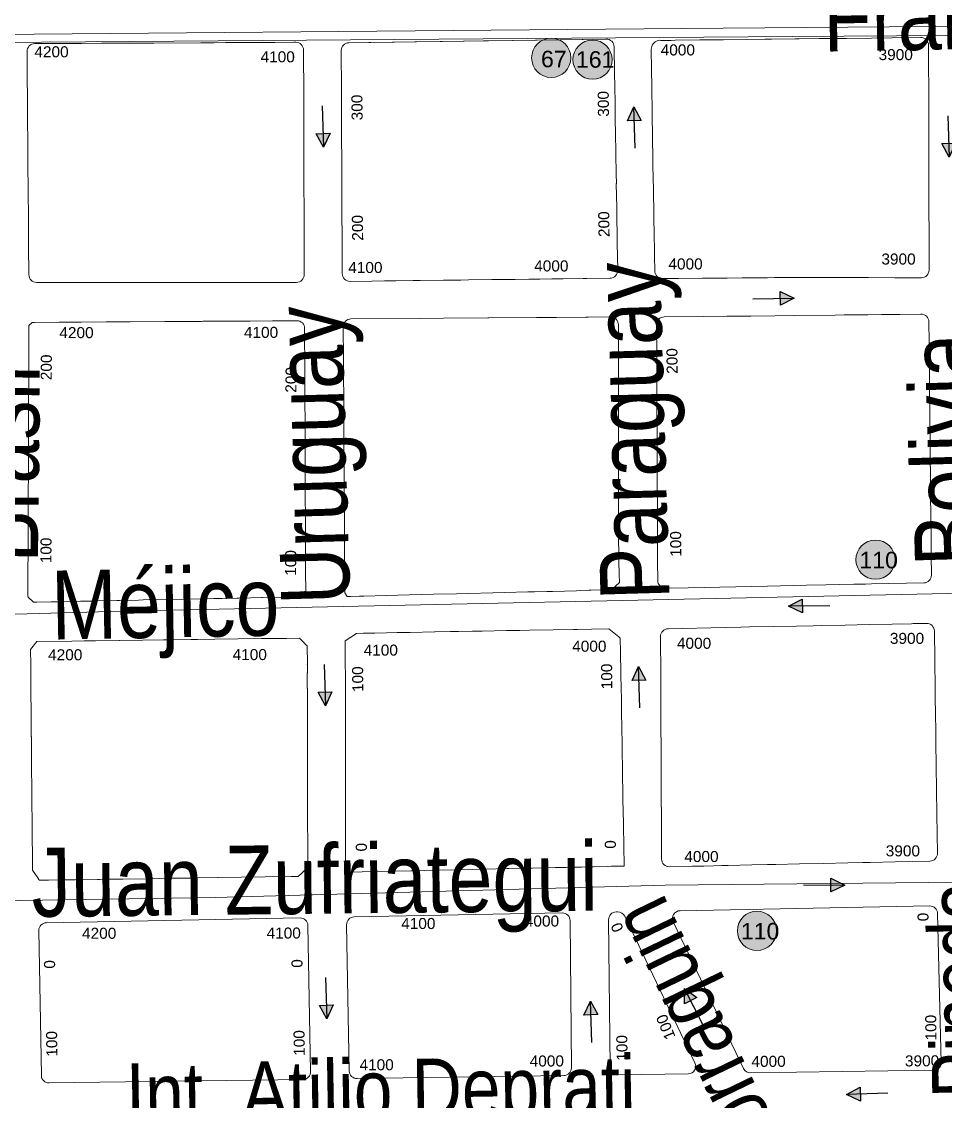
# Model space of a CAD drawing. Header units: millimetres. Extents: x 11558 to 23675, y 49449 to 61482.
# Drawn here: x 16290.3 to 16625.3, y 53271.8 to 53663.4 of the extents above; entities that cross this region are included whole.
import ezdxf

# ---------------------------------------------------------------- set-up
doc = ezdxf.new("R2010")
doc.units = ezdxf.units.MM
for name, color, linetype in [('0. plano base - nombres calles', 22, 'Continuous'), ('0. Plano Base - PLANO', 254, 'Continuous'), ('0. Plano base - sentido calles', 253, 'Continuous'), ('7. puesta en valor CC la lucila', 212, 'Continuous'), ('numeración', 7, 'Continuous')]:
    doc.layers.add(name, color=color, linetype=linetype)
for name, color, linetype, true_color in [('Linea 110 - 1 ida', 7, 'Continuous', 0x940000), ('Linea 110 - 1 Vuelta', 7, 'Continuous', 0x0000a8), ('Linea 110 - 2 Vuelta', 7, 'Continuous', 0x3838ff), ('linea 161 vuelta', 7, 'Continuous', 0x9d070c), ('Linea 67 REGRESO', 7, 'Continuous', 0xe03800)]:
    doc.layers.add(name, color=color, linetype=linetype, true_color=true_color)
doc.layers.get('7. puesta en valor CC la lucila').off()
doc.styles.get("Standard").update_dxf_attribs({"font": 'arial.ttf'})

# ---------------------------------------------------------------- blocks, each defined once
blk = doc.blocks.new('MANZANAS')
at = {"layer": '0. Plano Base - PLANO', "color": 0, "linetype": 'Continuous', "lineweight": 5}
for points in [[(5637169.15, 6176424.16), (5637179.88, 6176403.63), (5637183.98, 6176395.8), (5637184.68, 6176394.45), (5637188.28, 6176387.57), (5637189.98, 6176384.31), (5637191.28, 6176381.82), (5637191.96, 6176380.51), (5637195.79, 6176373.19), (5637197.31, 6176370.29), (5637197.52, 6176369.88), (5637199.94, 6176365.26), (5637201.78, 6176361.73), (5637203.96, 6176357.57), (5637205.3, 6176355.01), (5637206.91, 6176351.91, -0.415502), (5637205.72, 6176348.13), (5637197.34, 6176343.8), (5637197.16, 6176343.71), (5637188.72, 6176339.35), (5637187.88, 6176338.92), (5637187.77, 6176338.86), (5637180.81, 6176335.27), (5637180.41, 6176335.06), (5637180.12, 6176334.91), (5637173.88, 6176331.69), (5637173.66, 6176331.58), (5637173.35, 6176331.42), (5637166.21, 6176327.72), (5637165.95, 6176327.58), (5637165.6, 6176327.39), (5637161.76, 6176325.36), (5637158.69, 6176323.74), (5637158.45, 6176323.61), (5637156.17, 6176322.4), (5637150.92, 6176319.62), (5637148.06, 6176318.1), (5637143.3, 6176315.58), (5637135.35, 6176311.36), (5637127.71, 6176307.31), (5637126.35, 6176306.59), (5637122.57, 6176304.59, -0.411774), (5637118.8, 6176305.73), (5637118.02, 6176307.16), (5637116.96, 6176309.12), (5637115.92, 6176311.04), (5637111.81, 6176318.65), (5637110.27, 6176321.49), (5637107.67, 6176326.29), (5637107.56, 6176326.51), (5637106.32, 6176328.79), (5637103.94, 6176333.19), (5637103.81, 6176333.44), (5637103.65, 6176333.73), (5637099.66, 6176341.1), (5637095.61, 6176348.59), (5637095.54, 6176348.73), (5637091.89, 6176355.47), (5637091.44, 6176356.32), (5637091.26, 6176356.64), (5637087.27, 6176364.03), (5637087.18, 6176364.18), (5637080.64, 6176376.29), (5637080.56, 6176376.42), (5637080.53, 6176376.47), (5637080.26, 6176377.47), (5637080.23, 6176378.01), (5637080.29, 6176378.54), (5637080.65, 6176379.54), (5637081.29, 6176380.39), (5637081.73, 6176380.74), (5637082.14, 6176380.95), (5637085.45, 6176382.67), (5637086.82, 6176383.42), (5637094.62, 6176387.59), (5637094.94, 6176387.76), (5637102.17, 6176391.61), (5637102.23, 6176391.65), (5637109.69, 6176395.63), (5637115.5, 6176398.73), (5637117.55, 6176399.82), (5637125.03, 6176403.82), (5637126.4, 6176404.54), (5637132.82, 6176407.97), (5637133.85, 6176408.52), (5637141.59, 6176412.65), (5637149.54, 6176416.9), (5637156.22, 6176420.46), (5637165.35, 6176425.34, -0.416776)], [(5637018.65, 6176252.6), (5637015.18, 6176259.21), (5637011.82, 6176265.6), (5637009.18, 6176270.62), (5637007.78, 6176273.29), (5637007.69, 6176273.47), (5637003.78, 6176280.91), (5637003.62, 6176281.2), (5636999.7, 6176288.68), (5636995.59, 6176296.49), (5636994.55, 6176298.48), (5636993.3, 6176300.85), (5636993.25, 6176300.94), (5636991.8, 6176303.7), (5636991.77, 6176303.75), (5636991.73, 6176303.83), (5636991.25, 6176304.76), (5636990.01, 6176307.11), (5636989.7, 6176307.7), (5636987.97, 6176311), (5636987.79, 6176311.32), (5636987.64, 6176311.62), (5636981, 6176324.27, -0.412138), (5636982.16, 6176328.04), (5636988.54, 6176331.45), (5636988.83, 6176331.61), (5636989.19, 6176331.8), (5636996.08, 6176335.5), (5636996.14, 6176335.53), (5636996.46, 6176335.7), (5636996.51, 6176335.72), (5636996.71, 6176335.83), (5637003.22, 6176339.34), (5637003.33, 6176339.4), (5637003.53, 6176339.51), (5637003.83, 6176339.67), (5637011.31, 6176343.7), (5637011.67, 6176343.89), (5637011.96, 6176344.05), (5637018.85, 6176347.75), (5637018.98, 6176347.82), (5637025.22, 6176351.18), (5637025.44, 6176351.3), (5637026.42, 6176351.82), (5637026.83, 6176352.04), (5637034.42, 6176356.13), (5637034.64, 6176356.24), (5637041.76, 6176360.07), (5637042.31, 6176360.37), (5637049.53, 6176364.25), (5637049.75, 6176364.37), (5637049.95, 6176364.47), (5637050.23, 6176364.62), (5637056.71, 6176368.11), (5637056.81, 6176368.16), (5637057.01, 6176368.27), (5637064.4, 6176372.25, -0.413506), (5637068.19, 6176371.11), (5637069, 6176369.62), (5637069.71, 6176368.31), (5637070.26, 6176367.3), (5637070.39, 6176367.06), (5637070.72, 6176366.44), (5637071.29, 6176365.39), (5637071.37, 6176365.24), (5637071.55, 6176364.9), (5637072.25, 6176363.61), (5637072.43, 6176363.28), (5637072.71, 6176362.77), (5637075.13, 6176358.29), (5637077.87, 6176353.21), (5637079.39, 6176350.41), (5637080.47, 6176348.41), (5637083.54, 6176342.72), (5637086.07, 6176338.04), (5637087.81, 6176334.83), (5637088.95, 6176332.71), (5637089.05, 6176332.53), (5637090.15, 6176330.5), (5637091.81, 6176327.42), (5637091.87, 6176327.3), (5637095.94, 6176319.78), (5637096.39, 6176318.95), (5637097.5, 6176316.89), (5637098.41, 6176315.22), (5637099.96, 6176312.34), (5637101.15, 6176310.14), (5637102.1, 6176308.39), (5637106.77, 6176299.75, -0.415476), (5637105.63, 6176295.95), (5637098.13, 6176291.94), (5637097.03, 6176291.34), (5637090.65, 6176287.93), (5637087.01, 6176285.98), (5637083.2, 6176283.94), (5637082.77, 6176283.72), (5637079.65, 6176282.04), (5637075.25, 6176279.69), (5637071.65, 6176277.77), (5637067.75, 6176275.68), (5637060.36, 6176271.72), (5637057.89, 6176270.4), (5637055.31, 6176269.02), (5637052.66, 6176267.6), (5637052.34, 6176267.43), (5637044.92, 6176263.46), (5637044.55, 6176263.26), (5637042.59, 6176262.21), (5637037.06, 6176259.25), (5637033.52, 6176257.36), (5637029.41, 6176255.16), (5637022.45, 6176251.44, -0.416411)], [(5637257.54, 6176250.33), (5637240.84, 6176241.22), (5637238.93, 6176240.18), (5637235.27, 6176238.18), (5637226.37, 6176233.32), (5637220.21, 6176229.97), (5637207.72, 6176223.15), (5637182.49, 6176209.39), (5637175.29, 6176205.46, -0.418928), (5637171.47, 6176206.61), (5637168.27, 6176212.7), (5637159.73, 6176228.98), (5637153.96, 6176239.98), (5637151.89, 6176243.91), (5637149.67, 6176248.14), (5637147.93, 6176251.46), (5637145.86, 6176255.4), (5637143.86, 6176259.22), (5637139.88, 6176266.81), (5637138.52, 6176269.38), (5637137.07, 6176272.15), (5637135.94, 6176274.31), (5637133.5, 6176278.95), (5637128.36, 6176288.74, -0.41221), (5637129.52, 6176292.51), (5637142.04, 6176299.2), (5637149.5, 6176303.18), (5637149.89, 6176303.38), (5637152.15, 6176304.6), (5637157.2, 6176307.28), (5637164.92, 6176311.4), (5637171.05, 6176314.67), (5637184.2, 6176321.69), (5637187.1, 6176323.24), (5637191.25, 6176325.45), (5637193.04, 6176326.41), (5637194.69, 6176327.29), (5637199.02, 6176329.6), (5637201.82, 6176331.09), (5637204.88, 6176332.72), (5637211.66, 6176336.34), (5637211.71, 6176336.37, -0.414553), (5637215.5, 6176335.22), (5637215.56, 6176335.11), (5637216.52, 6176333.31), (5637217.9, 6176330.72), (5637219.06, 6176328.54), (5637223, 6176321.12), (5637223.24, 6176320.68), (5637224.49, 6176318.32), (5637227.2, 6176313.24), (5637231.19, 6176305.75), (5637235.31, 6176298), (5637235.4, 6176297.84), (5637238.48, 6176292.03), (5637238.57, 6176291.87), (5637241.81, 6176285.77), (5637245.08, 6176279.64), (5637248.58, 6176273.06), (5637251.89, 6176266.83), (5637255.34, 6176260.36), (5637258.67, 6176254.1, -0.411174)], [(5636917.99, 6176199.86), (5636913.07, 6176209.15), (5636911.49, 6176212.12), (5636911.32, 6176212.45), (5636909.46, 6176215.96), (5636907.99, 6176218.74), (5636907.82, 6176219.05), (5636907.36, 6176219.93), (5636904.78, 6176224.79), (5636903.37, 6176227.45), (5636899.41, 6176234.93), (5636899.12, 6176235.48), (5636895.62, 6176242.09), (5636895.39, 6176242.52), (5636891.86, 6176249.18), (5636891.26, 6176250.33), (5636887.71, 6176257.02), (5636887.21, 6176257.96), (5636885.24, 6176261.68), (5636883.66, 6176264.66), (5636883.35, 6176265.24), (5636883.26, 6176265.42), (5636880.07, 6176271.44, -0.415), (5636881.24, 6176275.23), (5636888.01, 6176278.79), (5636888.42, 6176279.01), (5636895.08, 6176282.51), (5636896.24, 6176283.12), (5636902.67, 6176286.5), (5636903.66, 6176287.03), (5636903.96, 6176287.18), (5636907.83, 6176289.22), (5636909.32, 6176290), (5636911.42, 6176291.11), (5636916.68, 6176293.87), (5636918.99, 6176295.09), (5636919.46, 6176295.34), (5636934.51, 6176303.25), (5636935.99, 6176304.03), (5636938.81, 6176305.51), (5636942.43, 6176307.42), (5636947.07, 6176309.86), (5636950.07, 6176311.44), (5636950.33, 6176311.57), (5636956.45, 6176314.79), (5636957.64, 6176315.42), (5636958.33, 6176315.79), (5636964.35, 6176318.95), (5636965.04, 6176319.31, -0.414903), (5636968.82, 6176318.13), (5636971.66, 6176312.71), (5636973.73, 6176308.75), (5636973.76, 6176308.7), (5636975.58, 6176305.21), (5636977.86, 6176300.85), (5636979.64, 6176297.45), (5636979.81, 6176297.12), (5636980.15, 6176296.48), (5636980.27, 6176296.24), (5636981.58, 6176293.74), (5636981.78, 6176293.35), (5636983.36, 6176290.34), (5636983.51, 6176290.05), (5636983.57, 6176289.93), (5636985.57, 6176286.12), (5636987.61, 6176282.21), (5636988.14, 6176281.2), (5636989.8, 6176278.02), (5636991.68, 6176274.43), (5636995.6, 6176266.93), (5636999.7, 6176259.08), (5637001.73, 6176255.22), (5637003.27, 6176252.27), (5637003.33, 6176252.16), (5637006.58, 6176245.93, -0.414974), (5637005.39, 6176242.15), (5636997.28, 6176237.93), (5636997.1, 6176237.84), (5636996.98, 6176237.77), (5636994.73, 6176236.61), (5636990.31, 6176234.31), (5636990.15, 6176234.23), (5636987.77, 6176232.99), (5636986.17, 6176232.16), (5636982.5, 6176230.25), (5636981.32, 6176229.64), (5636974.84, 6176226.27), (5636967.06, 6176222.23), (5636966.1, 6176221.73), (5636965.84, 6176221.6), (5636963.04, 6176220.14), (5636959.63, 6176218.37), (5636955.6, 6176216.27), (5636951.91, 6176214.35), (5636949.62, 6176213.17), (5636948.33, 6176212.49), (5636944.24, 6176210.37), (5636943.48, 6176209.97), (5636936.9, 6176206.56), (5636936.66, 6176206.43), (5636934.12, 6176205.11), (5636933.06, 6176204.56), (5636929.14, 6176202.52), (5636928.79, 6176202.34), (5636924.66, 6176200.19), (5636921.75, 6176198.68, -0.411844)], [(5637029.04, 6176239.5), (5637050.91, 6176251.07), (5637058.71, 6176255.21), (5637072.93, 6176262.73), (5637073.23, 6176262.89), (5637088.55, 6176271), (5637089.65, 6176271.59), (5637092.15, 6176272.91), (5637094.96, 6176274.4), (5637104.21, 6176279.3), (5637105.07, 6176279.75), (5637112.27, 6176283.56, -0.416254), (5637116.07, 6176282.38), (5637123.47, 6176268.15), (5637127.44, 6176260.53), (5637131.76, 6176252.22), (5637131.94, 6176251.89), (5637135.72, 6176244.62), (5637143.83, 6176229.05), (5637147.78, 6176221.46), (5637151.79, 6176213.74), (5637151.92, 6176213.51), (5637152.99, 6176211.49), (5637153.42, 6176210.69), (5637154.81, 6176208.07), (5637155.67, 6176206.47), (5637155.7, 6176206.4), (5637158.06, 6176202.12), (5637159.45, 6176199.59), (5637158.2, 6176196.07), (5637156.2, 6176194.94), (5637155.64, 6176194.61), (5637151.64, 6176192.34), (5637151.04, 6176192), (5637148.33, 6176190.46), (5637147.01, 6176189.71), (5637139.39, 6176185.5), (5637137.69, 6176184.56), (5637133.72, 6176182.38), (5637131.58, 6176181.19), (5637124.25, 6176177.15), (5637109, 6176168.73), (5637101.68, 6176164.69), (5637097.93, 6176162.62), (5637093.97, 6176160.44), (5637086.58, 6176156.36), (5637079.53, 6176152.46), (5637078.9, 6176152.12), (5637078.41, 6176151.85), (5637078.18, 6176151.72), (5637075.31, 6176150.14), (5637074.27, 6176149.56), (5637072.84, 6176150.31), (5637072.29, 6176151.37), (5637071.3, 6176153.24), (5637071.22, 6176153.39), (5637071.12, 6176153.59), (5637070.94, 6176153.93), (5637070.86, 6176154.07), (5637070.7, 6176154.39), (5637068.1, 6176159.32), (5637067.36, 6176160.73), (5637065.3, 6176164.65), (5637064.03, 6176167.05), (5637062.46, 6176170.03), (5637059.79, 6176175.11), (5637055.74, 6176182.8), (5637051.46, 6176190.92), (5637047.46, 6176198.53), (5637043.6, 6176205.84), (5637039.37, 6176213.88), (5637036.72, 6176218.92), (5637035.46, 6176221.3), (5637035.18, 6176221.85), (5637034.88, 6176222.41), (5637033.46, 6176225.11), (5637033.42, 6176225.19), (5637027.87, 6176235.72, -0.413557)], [(5637268.96, 6176236.62), (5637273.97, 6176227.31), (5637275.69, 6176224.11), (5637277.21, 6176221.28), (5637279.78, 6176216.49), (5637283.83, 6176208.97), (5637285.54, 6176205.78), (5637288.04, 6176201.14), (5637288.12, 6176201), (5637292.14, 6176193.52), (5637296.23, 6176185.91), (5637300.5, 6176177.97), (5637307.14, 6176165.59, -0.411765), (5637306.02, 6176161.81), (5637294.96, 6176155.76), (5637287.04, 6176151.42), (5637284.51, 6176150.04), (5637279.93, 6176147.53), (5637272.14, 6176143.27), (5637264.56, 6176139.12), (5637256.95, 6176134.96), (5637254.36, 6176133.53), (5637249.32, 6176130.78), (5637241.81, 6176126.66), (5637239.81, 6176125.57), (5637237.12, 6176124.1), (5637234.06, 6176122.42), (5637230.49, 6176120.47), (5637223.14, 6176116.45, -0.419127), (5637219.32, 6176117.6), (5637212.7, 6176130.18), (5637212.49, 6176130.59), (5637208.7, 6176137.79), (5637204.24, 6176146.28), (5637202.08, 6176150.39), (5637200.39, 6176153.6), (5637197.17, 6176159.73), (5637196.52, 6176160.95), (5637193.9, 6176165.94), (5637192.41, 6176168.78), (5637189.77, 6176173.81), (5637188.39, 6176176.42), (5637181.74, 6176189.07, -0.409654), (5637182.87, 6176192.83), (5637201.04, 6176202.75), (5637206.01, 6176205.46), (5637208.85, 6176207.02), (5637216.38, 6176211.12), (5637223.72, 6176215.13), (5637229.07, 6176218.05), (5637231.61, 6176219.44), (5637239.21, 6176223.59), (5637246.94, 6176227.81), (5637254.22, 6176231.78), (5637260.39, 6176235.15), (5637260.88, 6176235.42), (5637265.15, 6176237.75, -0.416083)], [(5637015.72, 6176228.7), (5637023.05, 6176214.72), (5637024.04, 6176212.82), (5637025.1, 6176210.81), (5637027.16, 6176206.89), (5637028.37, 6176204.58), (5637031.13, 6176199.31), (5637031.24, 6176199.1), (5637033.3, 6176195.17), (5637034.89, 6176192.14), (5637035.18, 6176191.6), (5637035.2, 6176191.55), (5637039.23, 6176183.88), (5637042.85, 6176176.98), (5637043.41, 6176175.91), (5637044.06, 6176174.66), (5637047.45, 6176168.19), (5637050.72, 6176161.98), (5637051.69, 6176160.11), (5637055.51, 6176152.84), (5637057.23, 6176149.56), (5637059.43, 6176145.36), (5637059.95, 6176144.36), (5637059.81, 6176144.06), (5637058.49, 6176141.25), (5637055.01, 6176139.35), (5637054.07, 6176138.83), (5637047.14, 6176135.05), (5637046.92, 6176134.93), (5637043.31, 6176132.96), (5637039.61, 6176130.94), (5637039.11, 6176130.66), (5637034.24, 6176128), (5637031.62, 6176126.57), (5637024.02, 6176122.42), (5637016.56, 6176118.35), (5637009.2, 6176114.33), (5637007.66, 6176113.48), (5637001.58, 6176110.16), (5637001.29, 6176110), (5637000.78, 6176109.72), (5636994.12, 6176106.09), (5636993.77, 6176105.9), (5636993.43, 6176105.71), (5636989.23, 6176103.41), (5636986.21, 6176101.77), (5636982.48, 6176099.73), (5636979.88, 6176098.31), (5636975.26, 6176095.79), (5636974.69, 6176095.47), (5636974.28, 6176095.25), (5636971.68, 6176096.05), (5636971.5, 6176096.1), (5636970.38, 6176098.26), (5636968.24, 6176102.42), (5636966.64, 6176105.52), (5636964.72, 6176109.25), (5636963.1, 6176112.41), (5636962.56, 6176113.46), (5636959.17, 6176120.05), (5636958.58, 6176121.2), (5636956.52, 6176125.19), (5636954.69, 6176128.74), (5636950.7, 6176136.5), (5636947.9, 6176141.95), (5636946.45, 6176144.77), (5636944.54, 6176148.47), (5636942.51, 6176152.42), (5636940.92, 6176155.51), (5636940.13, 6176157.05), (5636938.69, 6176159.84), (5636938.59, 6176160.03), (5636938.28, 6176160.64), (5636936.16, 6176164.77), (5636934.71, 6176167.59), (5636934.42, 6176168.14), (5636930.58, 6176175.62), (5636930.27, 6176176.21), (5636928.24, 6176180.15), (5636927.94, 6176180.74), (5636926.84, 6176182.88), (5636926.51, 6176183.51), (5636927.07, 6176185.1), (5636927.74, 6176185.46), (5636935.73, 6176189.67), (5636936.12, 6176189.88), (5636942.61, 6176193.3), (5636942.76, 6176193.38), (5636950.78, 6176197.61), (5636952.9, 6176198.73), (5636955.3, 6176200), (5636958.33, 6176201.6), (5636958.5, 6176201.68), (5636969.52, 6176207.5), (5636969.96, 6176207.73), (5636973.22, 6176209.45), (5636973.82, 6176209.77), (5636974.28, 6176210.01), (5636981, 6176213.56), (5636981.29, 6176213.71), (5636981.78, 6176213.97), (5636988.74, 6176217.64), (5636989.07, 6176217.81), (5636995.87, 6176221.4), (5636996.95, 6176221.97), (5637004.13, 6176225.76), (5637011.93, 6176229.87, -0.414918)], [(5637217.02, 6176093.04), (5637264.12, 6176057.63, -0.547394), (5637263.76, 6176052.92), (5637241.3, 6176040.85, -0.41569), (5637237.51, 6176042), (5637212.4, 6176089.24, -0.411373), (5637213.54, 6176093.01), (5637214, 6176093.27, -0.293764)], [(5637055.87, 6175944.28), (5637030.83, 6175990.47, -0.413823), (5637031.96, 6175994.26), (5637112.81, 6176038.23, -0.414377), (5637116.61, 6176037.11), (5637141.89, 6175990.57, -0.415419), (5637140.76, 6175986.77), (5637059.66, 6175943.15, -0.413237)]]:
    blk.add_lwpolyline(points, format="xyb", close=True, dxfattribs=at)
for points in [[(5637125.13, 6176063.42), (5637121.14, 6176061.23), (5637118.99, 6176062.06), (5637115.79, 6176068.21), (5637113.78, 6176072.07), (5637113.7, 6176072.21), (5637112.15, 6176075.2), (5637111.73, 6176076), (5637108.12, 6176082.94), (5637107.88, 6176083.41), (5637104.08, 6176090.69), (5637103.87, 6176091.1), (5637100.13, 6176098.29), (5637099.83, 6176098.86), (5637096.63, 6176105), (5637096.33, 6176105.58), (5637096.14, 6176105.95), (5637095.88, 6176106.45), (5637093.71, 6176110.62), (5637093.66, 6176110.71), (5637093.57, 6176110.89), (5637092.19, 6176113.54), (5637091.76, 6176114.37), (5637091.73, 6176114.42), (5637087.99, 6176121.61), (5637087.87, 6176121.84), (5637087.77, 6176122.03), (5637083.91, 6176129.44), (5637082.22, 6176132.69), (5637081.03, 6176134.98), (5637083.44, 6176139.26), (5637085.62, 6176140.45), (5637085.88, 6176140.59), (5637089.22, 6176142.4), (5637092.92, 6176144.41), (5637096.33, 6176146.26), (5637096.41, 6176146.31), (5637100.33, 6176148.43), (5637100.48, 6176148.52), (5637108.26, 6176152.74), (5637108.48, 6176152.85), (5637113.31, 6176155.48), (5637114.75, 6176156.26), (5637115.72, 6176156.78), (5637115.9, 6176156.88), (5637120.35, 6176159.3), (5637123.5, 6176161), (5637131.19, 6176165.18), (5637135.5, 6176167.52), (5637138.54, 6176169.17), (5637146.1, 6176173.27), (5637152.61, 6176176.8), (5637153.77, 6176177.43), (5637158.27, 6176179.87), (5637163.83, 6176182.9), (5637168.37, 6176181.96), (5637169.09, 6176181.81), (5637171.49, 6176177.37), (5637171.59, 6176177.2), (5637171.73, 6176176.93), (5637175.01, 6176170.87), (5637175.4, 6176170.16), (5637175.52, 6176169.93), (5637175.71, 6176169.58), (5637177.42, 6176166.42), (5637179.85, 6176161.92), (5637179.92, 6176161.79), (5637180.02, 6176161.62), (5637182.58, 6176156.88), (5637183.95, 6176154.35), (5637187.97, 6176146.93), (5637188.09, 6176146.7), (5637192.11, 6176139.28), (5637192.24, 6176139.03), (5637192.36, 6176138.81), (5637196.13, 6176131.84), (5637196.24, 6176131.65), (5637199.67, 6176125.3), (5637200.38, 6176123.99), (5637201.68, 6176121.59), (5637202.01, 6176120.98), (5637204.42, 6176116.52), (5637204.56, 6176116.27), (5637206.02, 6176113.57), (5637206.19, 6176113.26), (5637207.13, 6176111.53), (5637207.7, 6176110.47), (5637208.43, 6176109.11), (5637206.88, 6176108.26), (5637206.25, 6176107.91), (5637205.67, 6176107.6), (5637205.59, 6176107.55), (5637205.29, 6176107.39), (5637204.94, 6176107.2), (5637204.84, 6176107.14), (5637204.42, 6176106.91), (5637203.15, 6176106.21), (5637198.71, 6176103.78), (5637198.14, 6176103.47), (5637197.53, 6176103.13), (5637197.25, 6176102.98), (5637194.88, 6176101.67), (5637194.38, 6176101.4), (5637192.7, 6176100.48), (5637192.13, 6176100.17), (5637190.41, 6176099.23), (5637189.88, 6176098.93), (5637186.59, 6176097.13), (5637179.21, 6176093.09), (5637178.97, 6176092.95), (5637171.75, 6176088.99), (5637171.35, 6176088.77), (5637164.17, 6176084.83), (5637156.17, 6176080.44), (5637148.62, 6176076.31), (5637141.45, 6176072.37), (5637140.68, 6176071.95), (5637133.99, 6176068.28), (5637133.63, 6176068.09), (5637131.21, 6176066.76)], [(5637023.17, 6176007.06), (5637022.58, 6176006.75), (5637022.27, 6176006.92), (5637021.72, 6176007.22), (5637018.69, 6176008.88), (5637017.76, 6176010.63), (5637016.32, 6176013.35), (5637013.01, 6176019.58), (5637012.37, 6176020.8), (5637009.32, 6176026.54), (5637008.37, 6176028.33), (5637004.13, 6176036.33), (5637002.01, 6176040.33), (5637000.17, 6176043.79), (5636999.71, 6176044.66), (5636998.78, 6176046.41), (5636996.05, 6176051.57), (5636995.97, 6176051.7), (5636994.44, 6176054.6), (5636993.36, 6176056.62), (5636993.24, 6176056.85), (5636992.08, 6176059.05), (5636991.97, 6176059.24), (5636991.55, 6176060.03), (5636988.7, 6176065.41), (5636988.43, 6176065.92), (5636988.15, 6176066.45), (5636987.63, 6176067.44), (5636983.8, 6176074.66), (5636981.18, 6176079.6), (5636981.91, 6176083.2), (5636993.1, 6176089.19), (5636997.05, 6176091.31), (5637000.66, 6176093.24), (5637008.33, 6176097.35), (5637008.38, 6176097.38), (5637015.7, 6176101.3), (5637022.4, 6176104.88), (5637022.69, 6176105.04), (5637023.71, 6176105.59), (5637031.21, 6176109.6), (5637031.34, 6176109.67), (5637033.23, 6176110.68), (5637038.82, 6176113.68), (5637046.27, 6176117.67), (5637053.67, 6176121.63), (5637058.45, 6176124.19), (5637058.6, 6176124.27), (5637059.17, 6176124.57), (5637061.2, 6176125.66), (5637061.69, 6176125.92), (5637065.8, 6176128.13), (5637068.5, 6176127.3), (5637068.71, 6176127.23), (5637069.64, 6176126.95), (5637072.72, 6176121.11), (5637072.77, 6176120.99), (5637072.81, 6176120.93), (5637072.84, 6176120.87), (5637074.17, 6176118.31), (5637074.21, 6176118.21), (5637074.62, 6176117.43), (5637075.64, 6176115.45), (5637075.73, 6176115.29), (5637075.81, 6176115.13), (5637075.86, 6176115.04), (5637075.91, 6176114.93), (5637076.72, 6176113.39), (5637076.81, 6176113.22), (5637079.76, 6176107.56), (5637079.83, 6176107.43), (5637079.92, 6176107.26), (5637080.06, 6176107), (5637080.57, 6176106.01), (5637081.86, 6176103.55), (5637082.03, 6176103.21), (5637083.76, 6176099.91), (5637084.03, 6176099.39), (5637084.52, 6176098.46), (5637087.39, 6176092.97), (5637087.81, 6176092.15), (5637088.02, 6176091.76), (5637088.24, 6176091.34), (5637088.62, 6176090.61), (5637091.82, 6176084.47), (5637092.08, 6176083.98), (5637093.29, 6176081.66), (5637095.79, 6176076.87), (5637096.1, 6176076.29), (5637097.44, 6176073.72), (5637097.66, 6176073.3), (5637099.82, 6176069.18), (5637100.19, 6176068.46), (5637101.74, 6176065.5), (5637103.8, 6176061.55), (5637104.24, 6176060.71), (5637106.57, 6176056.24), (5637106.65, 6176056.09), (5637106.74, 6176055.92), (5637106.63, 6176055.56), (5637105.88, 6176053.11), (5637105.31, 6176051.27), (5637105.18, 6176051.19), (5637105.06, 6176051.11), (5637104.66, 6176050.92), (5637104.49, 6176050.83), (5637102.98, 6176050.02), (5637094.73, 6176045.58), (5637087.05, 6176041.44), (5637079.73, 6176037.5), (5637079.56, 6176037.41), (5637072.78, 6176033.76), (5637072.42, 6176033.57), (5637071.65, 6176033.16), (5637070.91, 6176032.76), (5637068.48, 6176031.45), (5637064.34, 6176029.22), (5637061.02, 6176027.43), (5637056.92, 6176025.22), (5637056.81, 6176025.17), (5637056.69, 6176025.1), (5637049.23, 6176021.09), (5637042.65, 6176017.55), (5637041.79, 6176017.08), (5637041.18, 6176016.75), (5637034.01, 6176012.9), (5637029.86, 6176010.67), (5637025.56, 6176008.35)]]:
    blk.add_lwpolyline(points, close=True, dxfattribs=at)
for points in [[(5637342.19, 6176095.11, 0.417377), (5637343.32, 6176098.93), (5637317.22, 6176146.23, 0.412422), (5637313.43, 6176147.34), (5637233.89, 6176104.08, 0.545877), (5637233.54, 6176099.39), (5637280.73, 6176063.9, 0.292496), (5637283.74, 6176063.67), (5637342.19, 6176095.11)], [(5637200.13, 6176082.5, 0.41706), (5637196.32, 6176083.65), (5637130.03, 6176047.6, 0.41405), (5637128.91, 6176043.8), (5637154.23, 6175997.18, 0.41301), (5637158.02, 6175996.05), (5637224.04, 6176031.56, 0.412738), (5637225.19, 6176035.34), (5637200.13, 6176082.5)]]:
    blk.add_lwpolyline(points, format="xyb", dxfattribs=at)
blk = doc.blocks.new('67 vuelta')
at = {"layer": 'Linea 67 REGRESO', "lineweight": 211, "true_color": 0xededed}
h = blk.add_hatch(color=7, dxfattribs=at)
h.dxf.hatch_style = 1
edge = h.paths.add_edge_path()
edge.add_arc((0, 0), 7.11, 0, 360)
at = {"layer": 'Linea 67 REGRESO', "lineweight": 15}
blk.add_circle((0, 0), 7.11, dxfattribs=at)
at = {"layer": 'Linea 67 REGRESO', "lineweight": 15, "insert": (-3.72, 2.57), "char_height": 6, "attachment_point": 1}
blk.add_mtext_dynamic_manual_height_columns('67', width=16.4579, gutter_width=12.5, heights=[0], dxfattribs=at)
blk = doc.blocks.new('161vuelta')
at = {"layer": 'linea 161 vuelta', "lineweight": 211, "true_color": 0xededed}
h = blk.add_hatch(color=7, dxfattribs=at)
h.dxf.hatch_style = 1
edge = h.paths.add_edge_path()
edge.add_arc((0, 0), 7.11, 0, 360)
at = {"layer": 'linea 161 vuelta', "lineweight": 9}
blk.add_circle((0, 0), 7.11, dxfattribs=at)
at = {"layer": 'linea 161 vuelta', "lineweight": 9, "insert": (-6.03, 3.07), "char_height": 6, "attachment_point": 1}
blk.add_mtext_dynamic_manual_height_columns('161', width=16.4579, gutter_width=12.5, heights=[0], dxfattribs=at)
blk = doc.blocks.new('110 1 ida')
at = {"layer": 'Linea 110 - 1 Vuelta', "lineweight": 211, "true_color": 0xededed}
h = blk.add_hatch(color=7, dxfattribs=at)
h.dxf.hatch_style = 1
edge = h.paths.add_edge_path()
edge.add_arc((0, 0), 7.11, 0, 360)
at = {"layer": 'Linea 110 - 1 Vuelta', "lineweight": 9}
blk.add_circle((0, 0), 7.11, dxfattribs=at)
at = {"layer": 'Linea 110 - 1 Vuelta', "lineweight": 15, "insert": (-5.85, 2.85), "char_height": 6, "attachment_point": 1}
blk.add_mtext_dynamic_manual_height_columns('110', width=16.4579, gutter_width=12.5, heights=[0], dxfattribs=at)
blk = doc.blocks.new('110 1 vuelta')
at = {"layer": 'Linea 110 - 1 ida', "lineweight": 211, "true_color": 0xededed}
h = blk.add_hatch(color=7, dxfattribs=at)
h.dxf.hatch_style = 1
edge = h.paths.add_edge_path()
edge.add_arc((0, 0), 7.11, 0, 360)
at = {"layer": 'Linea 110 - 1 ida', "lineweight": 9}
blk.add_circle((0, 0), 7.11, dxfattribs=at)
at = {"layer": 'Linea 110 - 1 ida', "lineweight": 15, "insert": (-5.85, 2.85), "char_height": 6, "attachment_point": 1}
blk.add_mtext_dynamic_manual_height_columns('110', width=16.4579, gutter_width=12.5, heights=[0], dxfattribs=at)

msp = doc.modelspace()

# ---------------------------------------------------------------- hatches: boundary and pattern name
at = {"layer": '0. Plano base - sentido calles', "linetype": 'Continuous', "lineweight": 25, "ltscale": 2, "true_color": 0x1a1a1a}
h = msp.add_hatch(color=250, dxfattribs=at)
h.dxf.hatch_style = 1
h.paths.add_polyline_path([(16512.34, 53632.46), (16510.01, 53627.38), (16512.51, 53627.47)])
h.paths.add_polyline_path([(16512.34, 53632.46), (16512.51, 53627.47), (16515, 53627.55)])
h = msp.add_hatch(color=250, dxfattribs=at)
h.dxf.hatch_style = 1
h.paths.add_polyline_path([(16399.8, 53617.83), (16402.14, 53622.91), (16399.64, 53622.83)])
h.paths.add_polyline_path([(16399.8, 53617.83), (16399.64, 53622.83), (16397.14, 53622.75)])
h = msp.add_hatch(color=250, dxfattribs=at)
h.dxf.hatch_style = 1
h.paths.add_polyline_path([(16626.65, 53614.27), (16628.99, 53619.34), (16626.49, 53619.26)])
h.paths.add_polyline_path([(16626.65, 53614.27), (16626.49, 53619.26), (16623.99, 53619.18)])
h = msp.add_hatch(color=250, dxfattribs=at)
h.dxf.hatch_style = 1
h.paths.add_polyline_path([(16570.49, 53563.14), (16565.45, 53565.56), (16565.49, 53563.06)])
h.paths.add_polyline_path([(16570.49, 53563.14), (16565.49, 53563.06), (16565.53, 53560.56)])
h = msp.add_hatch(color=250, dxfattribs=at)
h.dxf.hatch_style = 1
h.paths.add_polyline_path([(16568.44, 53451.37), (16573.47, 53448.92), (16573.44, 53451.42)])
h.paths.add_polyline_path([(16568.44, 53451.37), (16573.44, 53451.42), (16573.42, 53453.92)])
h = msp.add_hatch(color=250, dxfattribs=at)
h.dxf.hatch_style = 1
h.paths.add_polyline_path([(16514.08, 53429.5), (16511.74, 53424.42), (16514.24, 53424.5)])
h.paths.add_polyline_path([(16514.08, 53429.5), (16514.24, 53424.5), (16516.74, 53424.59)])
h = msp.add_hatch(color=250, dxfattribs=at)
h.dxf.hatch_style = 1
h.paths.add_polyline_path([(16400.49, 53415.26), (16402.82, 53420.34), (16400.32, 53420.26)])
h.paths.add_polyline_path([(16400.49, 53415.26), (16400.32, 53420.26), (16397.83, 53420.18)])
h = msp.add_hatch(color=250, dxfattribs=at)
h.dxf.hatch_style = 1
h.paths.add_polyline_path([(16588.82, 53350.24), (16583.83, 53352.76), (16583.82, 53350.26)])
h.paths.add_polyline_path([(16588.82, 53350.24), (16583.82, 53350.26), (16583.81, 53347.76)])
h = msp.add_hatch(color=250, dxfattribs=at)
h.dxf.hatch_style = 1
h.paths.add_polyline_path([(16530.67, 53312.76), (16530.72, 53307.17), (16532.94, 53308.31)])
h.paths.add_polyline_path([(16530.67, 53312.76), (16532.94, 53308.31), (16535.17, 53309.45)])
h = msp.add_hatch(color=250, dxfattribs=at)
h.dxf.hatch_style = 1
h.paths.add_polyline_path([(16400.95, 53301.7), (16403.29, 53306.78), (16400.79, 53306.7)])
h.paths.add_polyline_path([(16400.95, 53301.7), (16400.79, 53306.7), (16398.29, 53306.62)])
h = msp.add_hatch(color=250, dxfattribs=at)
h.dxf.hatch_style = 1
h.paths.add_polyline_path([(16496.56, 53308.18), (16494.24, 53303.09), (16496.74, 53303.18)])
h.paths.add_polyline_path([(16496.56, 53308.18), (16496.74, 53303.18), (16499.24, 53303.27)])
h = msp.add_hatch(color=250, dxfattribs=at)
h.dxf.hatch_style = 1
h.paths.add_polyline_path([(16589.51, 53274.24), (16594.59, 53271.91), (16594.51, 53274.41)])
h.paths.add_polyline_path([(16589.51, 53274.24), (16594.51, 53274.41), (16594.42, 53276.91)])

# ---------------------------------------------------------------- linework, layer by layer
at = {"layer": '0. Plano base - sentido calles', "color": 250, "linetype": 'Continuous', "lineweight": 25, "ltscale": 2, "true_color": 0x1a1a1a}
for points in [[(16399.32, 53632.82), (16399.8, 53617.83), (16397.14, 53622.75), (16402.14, 53622.91), (16399.8, 53617.83)], [(16512.83, 53617.47), (16512.34, 53632.46), (16515, 53627.55), (16510.01, 53627.38), (16512.34, 53632.46)], [(16626.17, 53629.26), (16626.65, 53614.27), (16623.99, 53619.18), (16628.99, 53619.34), (16626.65, 53614.27)], [(16555.49, 53562.89), (16570.49, 53563.14), (16565.53, 53560.56), (16565.45, 53565.56), (16570.49, 53563.14)], [(16583.44, 53451.52), (16568.44, 53451.37), (16573.42, 53453.92), (16573.47, 53448.92), (16568.44, 53451.37)], [(16400, 53430.25), (16400.49, 53415.26), (16397.83, 53420.18), (16402.82, 53420.34), (16400.49, 53415.26)], [(16514.56, 53414.51), (16514.08, 53429.5), (16516.74, 53424.59), (16511.74, 53424.42), (16514.08, 53429.5)], [(16573.82, 53350.3), (16588.82, 53350.24), (16583.81, 53347.76), (16583.83, 53352.76), (16588.82, 53350.24)], [(16400.47, 53316.69), (16400.95, 53301.7), (16398.29, 53306.62), (16403.29, 53306.78), (16400.95, 53301.7)], [(16537.49, 53299.4), (16530.67, 53312.76), (16535.17, 53309.45), (16530.72, 53307.17), (16530.67, 53312.76)], [(16497.11, 53293.19), (16496.56, 53308.18), (16499.24, 53303.27), (16494.24, 53303.09), (16496.56, 53308.18)], [(16604.5, 53274.76), (16589.51, 53274.24), (16594.42, 53276.91), (16594.59, 53271.91), (16589.51, 53274.24)]]:
    msp.add_lwpolyline(points, dxfattribs=at)
at = {"layer": 'Linea 110 - 1 ida', "lineweight": 15}
msp.add_lwpolyline([(15615.11, 53328.21), (15755.79, 53331.15), (15930.72, 53336), (16195.93, 53343.25), (16360.55, 53345.69), (16523.65, 53350.19), (16726.63, 53352.29), (16933.54, 53355.94, -0.316196), (16952.87, 53344.63, -0.164326), (16951.78, 53311.63, 0.100208), (16953.05, 53283.31), (16962.58, 53240.26)], format="xyb", dxfattribs=at)
at = {"layer": 'Linea 110 - 1 Vuelta', "lineweight": 15}
msp.add_lwpolyline([(16994.6, 53170.95), (16972.72, 53277.24), (16965.21, 53307.86, -0.110618), (16964.09, 53337.36), (16971.17, 53392.39), (16970.87, 53457.14), (16961.6, 53460.15), (16779.15, 53456.47), (16637.46, 53456.21), (16322.54, 53449.46), (16141.1, 53444.38), (15865.44, 53438.31), (15678.43, 53434.46), (15459.52, 53429.23)], format="xyb", dxfattribs=at)
at = {"layer": 'linea 161 vuelta', "lineweight": 15}
msp.add_lwpolyline([(15038.75, 53623.07), (15295.8, 53641.74), (15371.42, 53647.24), (15484.3, 53652.1), (15810.19, 53654.64), (16225.53, 53658.24), (16529.77, 53660.88), (16966.01, 53664.43), (17201.71, 53664.96), (17517.3, 53670.55), (17564.2, 53650.49), (17583.4, 53679.44), (17604.26, 53693.26), (17634.79, 53698.47), (17684.26, 53693.86), (17730.22, 53677.26), (17931.84, 53682.37), (18114.38, 53687.45), (18298.11, 53692.27), (18521.07, 53699.63), (18726.15, 53705.18), (19024.76, 53715.48), (19386.98, 53724.26), (19578.21, 53730.44)], dxfattribs=at)
at = {"layer": 'Linea 67 REGRESO', "lineweight": 15}
msp.add_lwpolyline([(15766.63, 54247.66), (15771.31, 54110.87), (15775.95, 54019.29), (15773.96, 53882.24), (15775.22, 53651.05), (16201.26, 53655.21), (16569.81, 53657.95), (16985.61, 53660.59), (17209.87, 53661.8), (17209.94, 53657.87), (17090.5, 53486.53), (16985.42, 53372.69)], dxfattribs=at)

# ---------------------------------------------------------------- block references
at = {"layer": '0. Plano Base - PLANO', "color": 28, "lineweight": 5, "true_color": 0x0d0d0d, "rotation": 332.5463477508169}
msp.add_blockref('MANZANAS', (-7833237.48, -2828296.13), dxfattribs=at)
at = {"layer": '7. puesta en valor CC la lucila', "color": 250, "lineweight": 30, "rotation": 332.5463477508169}
msp.add_blockref('MANZANAS', (-7833237.48, -2828296.13), dxfattribs=at)
at = {"layer": 'Linea 110 - 2 Vuelta', "lineweight": 15}
for name, p in [('110 1 ida', (16599.98, 53468.25)), ('110 1 vuelta', (16556.98, 53333.65))]:
    msp.add_blockref(name, p, dxfattribs=at)
at = {"layer": 'linea 161 vuelta', "lineweight": 15}
msp.add_blockref('161vuelta', (16497.35, 53649.6), dxfattribs=at)
at = {"layer": 'Linea 67 REGRESO', "lineweight": 15}
msp.add_blockref('67 vuelta', (16482.37, 53650.26), dxfattribs=at)

# ---------------------------------------------------------------- texts
at = {"layer": '0. plano base - nombres calles', "color": 250, "lineweight": 15, "true_color": 0x1a1a1a, "attachment_point": 1}
for s, width, insert, char_height, rotation in [('{\\fArial Narrow|b0|i0|c0|p34;Francisco N. de Laprida}', 412.6627, (16580.72, 53677.48), 25, 1.0744), ('{\\fArial Narrow|b0|i0|c0|p34;Paraguay}', 329.255, (16500.29, 53453.24), 25, 91.6409), ('{\\fArial Narrow|b0|i0|c0|p34;Uruguay}', 329.255, (16384.46, 53451.64), 25, 91.6409), ('{\\fArial Narrow|b0|i0|c0|p34;Bolivia}', 329.255, (16614.35, 53465.63), 25, 91.6409), ('{\\fArial Narrow|b0|i0|c0|p34;Brasil}', 329.255, (16271.23, 53467.33), 25, 89.479), ('{\\fArial Narrow|b0|i0|c0|p34;Méjico}', 329.255, (16300.76, 53464.24), 25, 1.0744), ('{\\fArial Narrow|b0|i0|c0|p34;Juan Zufriategui}', 329.255, (16293.74, 53363.71), 25, 0.623), ('{\\fArial Narrow|b0|i0|c0|p34;Pineda}', 329.255, (16620.61, 53272.77), 22, 91.2389), ('{\\fArial Narrow|b0|i0|c0|p34;Int. Dr. Emilio Zorraquin}', 329.255, (16618.71, 53098.7), 22, 115.8066), ('{\\fArial Narrow|b0|i0|c0|p34;Int. Atilio Deprati}', 329.255, (16327.91, 53285.49), 22, 0.9531)]:
    msp.add_mtext_dynamic_manual_height_columns(s, width=width, gutter_width=12.5, heights=[0], dxfattribs=dict(at, insert=insert, char_height=char_height, rotation=rotation))
at = {"layer": 'numeración', "color": 251, "true_color": 0x606162, "char_height": 4, "attachment_point": 1}
for s, insert in [('4000', (16522.07, 53655.13)), ('4200', (16294.92, 53654.44)), ('4100', (16376.95, 53652.62)), ('3900', (16601.09, 53653.42)), ('4000', (16476.19, 53576.79)), ('4000', (16524.87, 53577.51)), ('3900', (16602.11, 53579.28)), ('4100', (16408.75, 53576.22)), ('4200', (16303.99, 53552.6)), ('4100', (16370.91, 53552.69)), ('4000', (16527.96, 53439.94)), ('3900', (16605.19, 53441.71)), ('4200', (16299.9, 53435.76)), ('4100', (16366.82, 53435.84)), ('4100', (16414.34, 53437.45)), ('4000', (16489.97, 53438.87)), ('4000', (16530.64, 53362.6)), ('3900', (16603.68, 53364.65)), ('4100', (16427.95, 53338.3)), ('4000', (16472.8, 53339.19)), ('4200', (16312.21, 53334.76)), ('4100', (16379.13, 53334.84))]:
    msp.add_mtext_dynamic_manual_height_columns(s, width=16.0314, gutter_width=12.5, heights=[0], dxfattribs=dict(at, insert=insert))
for s, insert, rotation in [('300', (16409.99, 53627.55), 90.774), ('300', (16499.33, 53628.87), 90.774), ('200', (16410.18, 53583.91), 90.774), ('200', (16499.52, 53585.24), 90.774), ('200', (16297.2, 53533.35), 89.5123), ('200', (16524.24, 53535.61), 90.774), ('200', (16385.95, 53528.81), 89.5123), ('100', (16297.09, 53466.96), 89.5123), ('100', (16525.58, 53469.24), 90.774), ('100', (16385.84, 53462.43), 89.5123), ('100', (16410.25, 53420.21), 90.774), ('100', (16500.55, 53421.2), 90.774), ('0', (16411.52, 53362.39), 90.774), ('0', (16501.83, 53363.38), 90.774), ('0', (16615.23, 53337.07), 90.774), ('0', (16505.01, 53332.68), 112.7722), ('0', (16298.45, 53319.89), 90.774), ('0', (16388.18, 53320.22), 90.774), ('100', (16523.85, 53293.68), 112.7722), ('100', (16618.1, 53293.85), 90.774), ('100', (16299.29, 53287.96), 90.774), ('100', (16389.02, 53288.28), 90.774), ('100', (16506.07, 53286.5), 90.774), ('4100', (16412.83, 53287.04), 0.1728), ('4000', (16474.55, 53288.43), 0.1728), ('4000', (16554.97, 53288.29), 0.1728), ('3900', (16610.65, 53288.47), 0.1728)]:
    msp.add_mtext_dynamic_manual_height_columns(s, width=16.0314, gutter_width=12.5, heights=[0], dxfattribs=dict(at, insert=insert, rotation=rotation))

doc.saveas('drawing.dxf')
